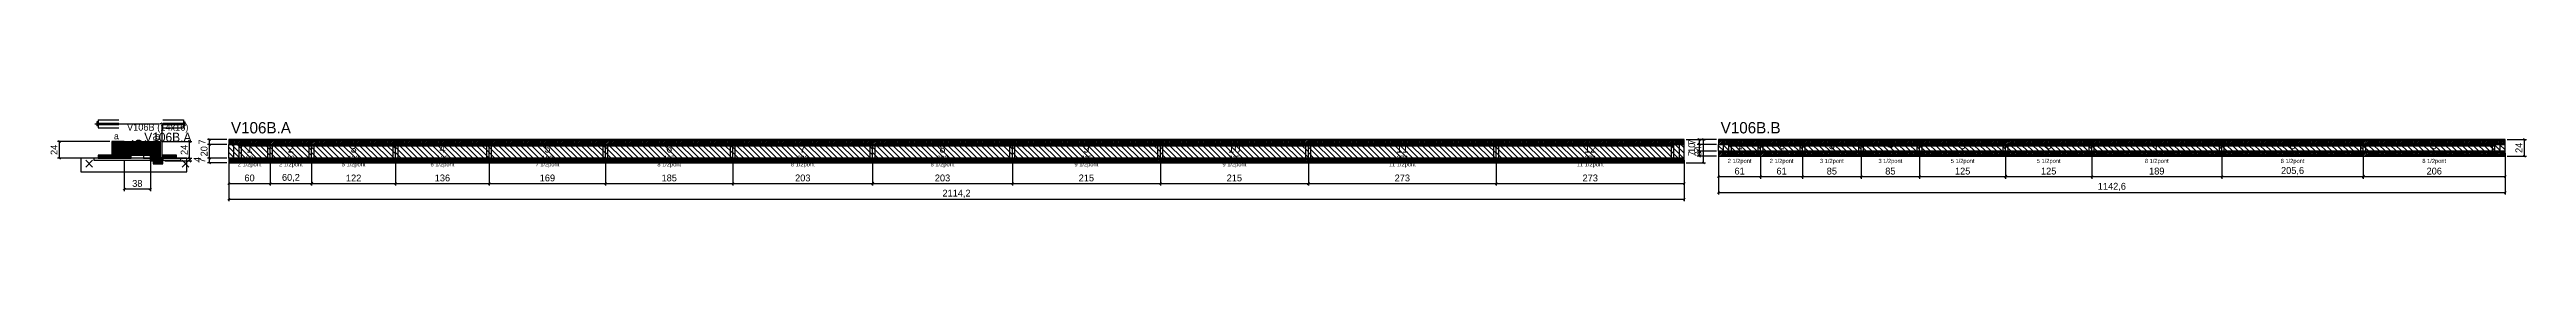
# Model space of a CAD drawing. Extents: x -69 to 3530, y -83 to 36.
import ezdxf
from ezdxf.enums import TextEntityAlignment as Align

# ---------------------------------------------------------------- set-up
doc = ezdxf.new("R2010")
doc.units = 0
for name, color, linetype in [('5', 5, 'Continuous'), ('barrote', 126, 'Continuous'), ('CONCRETO', 251, 'Continuous'), ('COTA', 241, 'Continuous'), ('Cota Seção (2x)', 241, 'Continuous'), ('detalhes', 7, 'Continuous'), ('Hachura', 251, 'Continuous'), ('Madeira', 126, 'Continuous'), ('NOMENCLATURA', 7, 'Continuous'), ('Painéis', 200, 'Continuous'), ('presilha', 224, 'Continuous'), ('Reaproveitamento', 30, 'Continuous'), ('SARR_2.2x7', 40, 'Continuous'), ('SARR_3.5x7', 81, 'Continuous'), ('SCO-___-LAJ', 224, 'Continuous'), ('TENSOR', 224, 'Continuous'), ('texto', 7, 'Continuous'), ('Texto Seção', 7, 'Continuous')]:
    doc.layers.add(name, color=color, linetype=linetype)
doc.dimstyles.new('PAINEL', dxfattribs={"dimtxt": 10, "dimasz": 3, "dimexe": 3, "dimexo": 3, "dimgap": 3, "dimtad": 1, "dimblk": 'OBLIQUE', "dimblk1": 'OBLIQUE', "dimcen": 2.5, "dimclrd": 4, "dimclre": 4, "dimclrt": 240, "dimazin": 3, "dimtfac": 1, "dimtmove": 0, "dimatfit": 3})
doc.dimstyles.new('SECAO2X', dxfattribs={"dimtxt": 16, "dimasz": 3, "dimexe": 3, "dimexo": 3, "dimgap": 3, "dimtad": 1, "dimblk": 'OBLIQUE', "dimblk1": 'OBLIQUE', "dimcen": 2.5, "dimclrd": 4, "dimclre": 4, "dimclrt": 240, "dimazin": 3, "dimtfac": 1, "dimtmove": 0, "dimatfit": 3})

# ---------------------------------------------------------------- blocks, each defined once
blk = doc.blocks.new('_OBLIQUE')
at = {"color": 0, "linetype": 'BYBLOCK'}
blk.add_line((-0.5, -0.5), (0.5, 0.5), dxfattribs=at)

msp = doc.modelspace()

# ---------------------------------------------------------------- hatches: boundary and pattern name
at = {"layer": 'COTA'}
h = msp.add_hatch(dxfattribs=at)
h.set_pattern_fill('ANSI31', scale=0.4)
h.paths.add_polyline_path([(40, -12), (40, 4), (92, 4), (92, -20), (78, -20), (78, -12)])
h = msp.add_hatch(dxfattribs=at)
h.set_pattern_fill('ANSI31', scale=0.5)
h.paths.add_polyline_path([(192, 0), (252, 0), (252, 7), (192, 7)])
h = msp.add_hatch(dxfattribs=at)
h.set_pattern_fill('ANSI31', scale=0.5)
h.paths.add_polyline_path([(252, 0), (312.2, 0), (312.2, 7), (252, 7)])
h = msp.add_hatch(dxfattribs=at)
h.set_pattern_fill('ANSI31', scale=0.5)
h.paths.add_polyline_path([(312.2, 0), (434.2, 0), (434.2, 7), (312.2, 7)])
h = msp.add_hatch(dxfattribs=at)
h.set_pattern_fill('ANSI31', scale=0.5)
h.paths.add_polyline_path([(434.2, 0), (570.2, 0), (570.2, 7), (434.2, 7)])
h = msp.add_hatch(dxfattribs=at)
h.set_pattern_fill('ANSI31', scale=0.5)
h.paths.add_polyline_path([(570.2, 0), (739.2, 0), (739.2, 7), (570.2, 7)])
h = msp.add_hatch(dxfattribs=at)
h.set_pattern_fill('ANSI31', scale=0.5)
h.paths.add_polyline_path([(739.2, 0), (924.2, 0), (924.2, 7), (739.2, 7)])
h = msp.add_hatch(dxfattribs=at)
h.set_pattern_fill('ANSI31', scale=0.5)
h.paths.add_polyline_path([(924.2, 0), (1127.2, 0), (1127.2, 7), (924.2, 7)])
h = msp.add_hatch(dxfattribs=at)
h.set_pattern_fill('ANSI31', scale=0.5)
h.paths.add_polyline_path([(1127.2, 0), (1330.2, 0), (1330.2, 7), (1127.2, 7)])
h = msp.add_hatch(dxfattribs=at)
h.set_pattern_fill('ANSI31', scale=0.5)
h.paths.add_polyline_path([(1330.2, 0), (1545.2, 0), (1545.2, 7), (1330.2, 7)])
h = msp.add_hatch(dxfattribs=at)
h.set_pattern_fill('ANSI31', scale=0.5)
h.paths.add_polyline_path([(1545.2, 0), (1760.2, 0), (1760.2, 7), (1545.2, 7)])
h = msp.add_hatch(dxfattribs=at)
h.set_pattern_fill('ANSI31', scale=0.5)
h.paths.add_polyline_path([(1760.2, 0), (2033.2, 0), (2033.2, 7), (1760.2, 7)])
h = msp.add_hatch(dxfattribs=at)
h.set_pattern_fill('ANSI31', scale=0.5)
h.paths.add_polyline_path([(2033.2, 0), (2306.2, 0), (2306.2, 7), (2033.2, 7)])
h = msp.add_hatch(dxfattribs=at)
h.set_pattern_fill('ANSI31', scale=0.5)
h.paths.add_polyline_path([(2356.2, 0), (2417.2, 0), (2417.2, 7), (2356.2, 7)])
h = msp.add_hatch(dxfattribs=at)
h.set_pattern_fill('ANSI31', scale=0.5)
h.paths.add_polyline_path([(2417.2, 0), (2478.2, 0), (2478.2, 7), (2417.2, 7)])
h = msp.add_hatch(dxfattribs=at)
h.set_pattern_fill('ANSI31', scale=0.5)
h.paths.add_polyline_path([(2478.2, 0), (2563.2, 0), (2563.2, 7), (2478.2, 7)])
h = msp.add_hatch(dxfattribs=at)
h.set_pattern_fill('ANSI31', scale=0.5)
h.paths.add_polyline_path([(2563.2, 0), (2648.2, 0), (2648.2, 7), (2563.2, 7)])
h = msp.add_hatch(dxfattribs=at)
h.set_pattern_fill('ANSI31', scale=0.5)
h.paths.add_polyline_path([(2648.2, 0), (2773.2, 0), (2773.2, 7), (2648.2, 7)])
h = msp.add_hatch(dxfattribs=at)
h.set_pattern_fill('ANSI31', scale=0.5)
h.paths.add_polyline_path([(2773.2, 0), (2898.2, 0), (2898.2, 7), (2773.2, 7)])
h = msp.add_hatch(dxfattribs=at)
h.set_pattern_fill('ANSI31', scale=0.5)
h.paths.add_polyline_path([(2898.2, 0), (3087.2, 0), (3087.2, 7), (2898.2, 7)])
h = msp.add_hatch(dxfattribs=at)
h.set_pattern_fill('ANSI31', scale=0.5)
h.paths.add_polyline_path([(3087.2, 0), (3292.8, 0), (3292.8, 7), (3087.2, 7)])
h = msp.add_hatch(dxfattribs=at)
h.set_pattern_fill('ANSI31', scale=0.5)
h.paths.add_polyline_path([(3292.8, 0), (3498.8, 0), (3498.8, 7), (3292.8, 7)])
h = msp.add_hatch(dxfattribs=at)
h.set_pattern_fill('ANSI31', scale=0.5)
h.paths.add_polyline_path([(192, -27), (252, -27), (252, -20), (192, -20)])
h = msp.add_hatch(dxfattribs=at)
h.set_pattern_fill('ANSI31', scale=0.5)
h.paths.add_polyline_path([(252, -27), (312.2, -27), (312.2, -20), (252, -20)])
h = msp.add_hatch(dxfattribs=at)
h.set_pattern_fill('ANSI31', scale=0.5)
h.paths.add_polyline_path([(312.2, -27), (434.2, -27), (434.2, -20), (312.2, -20)])
h = msp.add_hatch(dxfattribs=at)
h.set_pattern_fill('ANSI31', scale=0.5)
h.paths.add_polyline_path([(434.2, -27), (570.2, -27), (570.2, -20), (434.2, -20)])
h = msp.add_hatch(dxfattribs=at)
h.set_pattern_fill('ANSI31', scale=0.5)
h.paths.add_polyline_path([(570.2, -27), (739.2, -27), (739.2, -20), (570.2, -20)])
h = msp.add_hatch(dxfattribs=at)
h.set_pattern_fill('ANSI31', scale=0.5)
h.paths.add_polyline_path([(739.2, -27), (924.2, -27), (924.2, -20), (739.2, -20)])
h = msp.add_hatch(dxfattribs=at)
h.set_pattern_fill('ANSI31', scale=0.5)
h.paths.add_polyline_path([(924.2, -27), (1127.2, -27), (1127.2, -20), (924.2, -20)])
h = msp.add_hatch(dxfattribs=at)
h.set_pattern_fill('ANSI31', scale=0.5)
h.paths.add_polyline_path([(1127.2, -27), (1330.2, -27), (1330.2, -20), (1127.2, -20)])
h = msp.add_hatch(dxfattribs=at)
h.set_pattern_fill('ANSI31', scale=0.5)
h.paths.add_polyline_path([(1330.2, -27), (1545.2, -27), (1545.2, -20), (1330.2, -20)])
h = msp.add_hatch(dxfattribs=at)
h.set_pattern_fill('ANSI31', scale=0.5)
h.paths.add_polyline_path([(1545.2, -27), (1760.2, -27), (1760.2, -20), (1545.2, -20)])
h = msp.add_hatch(dxfattribs=at)
h.set_pattern_fill('ANSI31', scale=0.5)
h.paths.add_polyline_path([(1760.2, -27), (2033.2, -27), (2033.2, -20), (1760.2, -20)])
h = msp.add_hatch(dxfattribs=at)
h.set_pattern_fill('ANSI31', scale=0.5)
h.paths.add_polyline_path([(2033.2, -27), (2306.2, -27), (2306.2, -20), (2033.2, -20)])
h = msp.add_hatch(dxfattribs=at)
h.set_pattern_fill('ANSI31', scale=0.5)
h.paths.add_polyline_path([(2356.2, -17), (2417.2, -17), (2417.2, -10), (2356.2, -10)])
h = msp.add_hatch(dxfattribs=at)
h.set_pattern_fill('ANSI31', scale=0.5)
h.paths.add_polyline_path([(2417.2, -17), (2478.2, -17), (2478.2, -10), (2417.2, -10)])
h = msp.add_hatch(dxfattribs=at)
h.set_pattern_fill('ANSI31', scale=0.5)
h.paths.add_polyline_path([(2478.2, -17), (2563.2, -17), (2563.2, -10), (2478.2, -10)])
h = msp.add_hatch(dxfattribs=at)
h.set_pattern_fill('ANSI31', scale=0.5)
h.paths.add_polyline_path([(2563.2, -17), (2648.2, -17), (2648.2, -10), (2563.2, -10)])
h = msp.add_hatch(dxfattribs=at)
h.set_pattern_fill('ANSI31', scale=0.5)
h.paths.add_polyline_path([(2648.2, -17), (2773.2, -17), (2773.2, -10), (2648.2, -10)])
h = msp.add_hatch(dxfattribs=at)
h.set_pattern_fill('ANSI31', scale=0.5)
h.paths.add_polyline_path([(2773.2, -17), (2898.2, -17), (2898.2, -10), (2773.2, -10)])
h = msp.add_hatch(dxfattribs=at)
h.set_pattern_fill('ANSI31', scale=0.5)
h.paths.add_polyline_path([(2898.2, -17), (3087.2, -17), (3087.2, -10), (2898.2, -10)])
h = msp.add_hatch(dxfattribs=at)
h.set_pattern_fill('ANSI31', scale=0.5)
h.paths.add_polyline_path([(3087.2, -17), (3292.8, -17), (3292.8, -10), (3087.2, -10)])
h = msp.add_hatch(dxfattribs=at)
h.set_pattern_fill('ANSI31', scale=0.5)
h.paths.add_polyline_path([(3292.8, -17), (3498.8, -17), (3498.8, -10), (3292.8, -10)])
at = {"layer": 'Hachura'}
h = msp.add_hatch(dxfattribs=at)
h.set_pattern_fill('ANSI31', scale=0.5)
h.paths.add_polyline_path([(22, -20), (36, -20), (36, 4), (22, 4)])
h = msp.add_hatch(dxfattribs=at)
h.set_pattern_fill('ANSI31', scale=0.5)
h.paths.add_polyline_path([(22, -0.4), (36, -0.4), (36, 4), (22, 4)])
h = msp.add_hatch(dxfattribs=at)
h.set_pattern_fill('SOLID')
h.paths.add_polyline_path([(36, -20), (40, -20), (40, 4), (36, 4)])
h = msp.add_hatch(dxfattribs=at)
h.set_pattern_fill('ANSI31', scale=0.5)
h.paths.add_polyline_path([(2, -20), (22, -20), (22, -15.6), (2, -15.6)])
h = msp.add_hatch(dxfattribs=at)
h.set_pattern_fill('SOLID')
h.paths.add_polyline_path([(40, -15.6), (78, -15.6), (78, -12), (40, -12)])
h = msp.add_hatch(dxfattribs=at)
h.set_pattern_fill('ANSI31', scale=0.5)
h.paths.add_polyline_path([(40, -20), (50, -20), (50, -15.6), (40, -15.6)])
h = msp.add_hatch(dxfattribs=at)
h.set_pattern_fill('SOLID')
h.paths.add_polyline_path([(78, -20), (82, -20), (82, -24), (78, -24)])
h = msp.add_hatch(dxfattribs=at)
h.set_pattern_fill('SOLID')
h.paths.add_polyline_path([(78, -24), (92, -24), (92, -20), (78, -20)])
h = msp.add_hatch(dxfattribs=at)
h.set_pattern_fill('ANSI31', scale=0.5)
h.paths.add_polyline_path([(82, -20), (96, -20), (96, -24), (82, -24)])
h = msp.add_hatch(dxfattribs=at)
h.set_pattern_fill('ANSI31', scale=0.5)
h.paths.add_polyline_path([(82, -28.4), (96, -28.4), (96, -24), (82, -24)])
h = msp.add_hatch(dxfattribs=at)
h.set_pattern_fill('ANSI31', scale=0.5)
h.paths.add_polyline_path([(96, -20), (116, -20), (116, -15.6), (96, -15.6)])

# ---------------------------------------------------------------- linework, layer by layer
for p, q in [((2, 36), (32, 36)), ((2, 36), (2, 24)), ((96, 36), (126, 36)), ((126, 36), (126, 24)), ((0, 33), (0, 27)), ((2, 33), (0, 33)), ((2, 27), (0, 27)), ((2, 31), (32, 31)), ((2, 29), (32, 29)), ((2, 24), (32, 24)), ((96, 31), (126, 31)), ((96, 29), (126, 29)), ((96, 24), (126, 24)), ((126, 33), (128, 33)), ((126, 27), (128, 27)), ((128, 33), (128, 27))]:
    msp.add_line(p, q)
at = {"layer": 'barrote'}
msp.add_lwpolyline([(-23, -40), (131, -40), (131, -20), (-23, -20)], close=True, dxfattribs=at)
at = {"layer": 'CONCRETO'}
msp.add_lwpolyline([(40, -12), (40, 4), (92, 4), (92, -20), (78, -20), (78, -12)], close=True, dxfattribs=at)
at = {"layer": 'Madeira'}
for points in [[(22, -20), (36, -20), (36, 4), (22, 4)], [(22, -0.4), (36, -0.4), (36, 4), (22, 4)], [(2, -20), (22, -20), (22, -15.6), (2, -15.6)], [(22, -20), (36, -20), (36, -15.6), (22, -15.6)], [(40, -20), (50, -20), (50, -15.6), (40, -15.6)], [(68, -20), (78, -20), (78, -15.6), (68, -15.6)], [(82, -20), (96, -20), (96, -24), (82, -24)], [(82, -28.4), (96, -28.4), (96, -24), (82, -24)], [(96, -20), (116, -20), (116, -15.6), (96, -15.6)]]:
    msp.add_lwpolyline(points, close=True, dxfattribs=at)
at = {"layer": 'Painéis'}
for p, q in [((192, 0), (252, 0)), ((192, -20), (192, 0)), ((252, -20), (252, 0)), ((252, -20), (252, 0)), ((252, 0), (312.2, 0)), ((252, -20), (252, 0)), ((312.2, -20), (312.2, 0)), ((312.2, -20), (312.2, 0)), ((312.2, 0), (434.2, 0)), ((312.2, -20), (312.2, 0)), ((434.2, -20), (434.2, 0)), ((434.2, -20), (434.2, 0)), ((434.2, 0), (570.2, 0)), ((434.2, -20), (434.2, 0)), ((570.2, -20), (570.2, 0)), ((570.2, -20), (570.2, 0)), ((570.2, 0), (739.2, 0)), ((570.2, -20), (570.2, 0)), ((739.2, -20), (739.2, 0)), ((739.2, -20), (739.2, 0)), ((739.2, 0), (924.2, 0)), ((739.2, -20), (739.2, 0)), ((924.2, -20), (924.2, 0)), ((924.2, -20), (924.2, 0)), ((924.2, 0), (1127.2, 0)), ((924.2, -20), (924.2, 0)), ((1127.2, -20), (1127.2, 0)), ((1127.2, -20), (1127.2, 0)), ((1127.2, 0), (1330.2, 0)), ((1127.2, -20), (1127.2, 0)), ((1330.2, -20), (1330.2, 0)), ((1330.2, -20), (1330.2, 0)), ((1330.2, 0), (1545.2, 0)), ((1330.2, -20), (1330.2, 0)), ((1545.2, -20), (1545.2, 0)), ((1545.2, -20), (1545.2, 0)), ((1545.2, 0), (1760.2, 0)), ((1545.2, -20), (1545.2, 0)), ((1760.2, -20), (1760.2, 0)), ((1760.2, -20), (1760.2, 0)), ((1760.2, 0), (2033.2, 0)), ((1760.2, -20), (1760.2, 0)), ((2033.2, -20), (2033.2, 0)), ((2033.2, -20), (2033.2, 0)), ((2033.2, 0), (2306.2, 0)), ((2033.2, -20), (2033.2, 0)), ((2306.2, -20), (2306.2, 0)), ((2356.2, 0), (2417.2, 0)), ((2356.2, -10), (2356.2, 0)), ((2417.2, -10), (2417.2, 0)), ((2417.2, -10), (2417.2, 0)), ((2417.2, 0), (2478.2, 0)), ((2417.2, -10), (2417.2, 0)), ((2478.2, -10), (2478.2, 0)), ((2478.2, -10), (2478.2, 0)), ((2478.2, 0), (2563.2, 0)), ((2478.2, -10), (2478.2, 0)), ((2563.2, -10), (2563.2, 0)), ((2563.2, -10), (2563.2, 0)), ((2563.2, 0), (2648.2, 0)), ((2563.2, -10), (2563.2, 0)), ((2648.2, -10), (2648.2, 0)), ((2648.2, -10), (2648.2, 0)), ((2648.2, 0), (2773.2, 0)), ((2648.2, -10), (2648.2, 0)), ((2773.2, -10), (2773.2, 0)), ((2773.2, -10), (2773.2, 0)), ((2773.2, 0), (2898.2, 0)), ((2773.2, -10), (2773.2, 0)), ((2898.2, -10), (2898.2, 0)), ((2898.2, -10), (2898.2, 0)), ((2898.2, 0), (3087.2, 0)), ((2898.2, -10), (2898.2, 0)), ((3087.2, -10), (3087.2, 0)), ((3087.2, -10), (3087.2, 0)), ((3087.2, 0), (3292.8, 0)), ((3087.2, -10), (3087.2, 0)), ((3292.8, -10), (3292.8, 0)), ((3292.8, -10), (3292.8, 0)), ((3292.8, 0), (3498.8, 0)), ((3292.8, -10), (3292.8, 0)), ((3498.8, -10), (3498.8, 0)), ((192, -20), (252, -20)), ((252, -20), (312.2, -20)), ((312.2, -20), (434.2, -20)), ((434.2, -20), (570.2, -20)), ((570.2, -20), (739.2, -20)), ((739.2, -20), (924.2, -20)), ((924.2, -20), (1127.2, -20)), ((1127.2, -20), (1330.2, -20)), ((1330.2, -20), (1545.2, -20)), ((1545.2, -20), (1760.2, -20)), ((1760.2, -20), (2033.2, -20)), ((2033.2, -20), (2306.2, -20)), ((2356.2, -10), (2417.2, -10)), ((2417.2, -10), (2478.2, -10)), ((2478.2, -10), (2563.2, -10)), ((2563.2, -10), (2648.2, -10)), ((2648.2, -10), (2773.2, -10)), ((2773.2, -10), (2898.2, -10)), ((2898.2, -10), (3087.2, -10)), ((3087.2, -10), (3292.8, -10)), ((3292.8, -10), (3498.8, -10))]:
    msp.add_line(p, q, dxfattribs=at)
for points in [[(36, -20), (40, -20), (40, 4), (36, 4)], [(40, -15.6), (78, -15.6), (78, -12), (40, -12)], [(78, -20), (82, -20), (82, -24), (78, -24)], [(78, -24), (92, -24), (92, -20), (78, -20)]]:
    msp.add_lwpolyline(points, close=True, dxfattribs=at)
at = {"layer": 'presilha'}
for p, q in [((-16, -33), (-6, -23)), ((-16, -23), (-6, -33)), ((124, -33), (134, -23)), ((124, -23), (134, -33))]:
    msp.add_line(p, q, dxfattribs=at)
at = {"layer": 'Reaproveitamento', "color": 30}
for p, q in [((216, -20), (196, 0)), ((224, -20), (204, 0)), ((232, -20), (212, 0)), ((240, -20), (220, 0)), ((248, -20), (228, 0)), ((252, -16), (236, 0)), ((252, -8), (244, 0)), ((252, 0), (252, 0)), ((276, -20), (256, 0)), ((284, -20), (264, 0)), ((292, -20), (272, 0)), ((300, -20), (280, 0)), ((308, -20), (288, 0)), ((312.2, -16.2), (296, 0)), ((312.2, -8.2), (304, 0)), ((312.2, -0.2), (312, 0)), ((336.2, -20), (316.2, 0)), ((344.2, -20), (324.2, 0)), ((352.2, -20), (332.2, 0)), ((360.2, -20), (340.2, 0)), ((368.2, -20), (348.2, 0)), ((376.2, -20), (356.2, 0)), ((384.2, -20), (364.2, 0)), ((392.2, -20), (372.2, 0)), ((400.2, -20), (380.2, 0)), ((408.2, -20), (388.2, 0)), ((416.2, -20), (396.2, 0)), ((424.2, -20), (404.2, 0)), ((432.2, -20), (412.2, 0)), ((434.2, -14), (420.2, 0)), ((434.2, -6), (428.2, 0)), ((458.2, -20), (438.2, 0)), ((466.2, -20), (446.2, 0)), ((474.2, -20), (454.2, 0)), ((482.2, -20), (462.2, 0)), ((490.2, -20), (470.2, 0)), ((498.2, -20), (478.2, 0)), ((506.2, -20), (486.2, 0)), ((514.2, -20), (494.2, 0)), ((522.2, -20), (502.2, 0)), ((530.2, -20), (510.2, 0)), ((538.2, -20), (518.2, 0)), ((546.2, -20), (526.2, 0)), ((554.2, -20), (534.2, 0)), ((562.2, -20), (542.2, 0)), ((570.2, -20), (550.2, 0)), ((570.2, -12), (558.2, 0)), ((570.2, -4), (566.2, 0)), ((594.2, -20), (574.2, 0)), ((602.2, -20), (582.2, 0)), ((610.2, -20), (590.2, 0)), ((618.2, -20), (598.2, 0)), ((626.2, -20), (606.2, 0)), ((634.2, -20), (614.2, 0)), ((642.2, -20), (622.2, 0)), ((650.2, -20), (630.2, 0)), ((658.2, -20), (638.2, 0)), ((666.2, -20), (646.2, 0)), ((674.2, -20), (654.2, 0)), ((682.2, -20), (662.2, 0)), ((690.2, -20), (670.2, 0)), ((698.2, -20), (678.2, 0)), ((706.2, -20), (686.2, 0)), ((714.2, -20), (694.2, 0)), ((722.2, -20), (702.2, 0)), ((730.2, -20), (710.2, 0)), ((738.2, -20), (718.2, 0)), ((739.2, -13), (726.2, 0)), ((739.2, -5), (734.2, 0)), ((763.2, -20), (743.2, 0)), ((771.2, -20), (751.2, 0)), ((779.2, -20), (759.2, 0)), ((787.2, -20), (767.2, 0)), ((795.2, -20), (775.2, 0)), ((803.2, -20), (783.2, 0)), ((811.2, -20), (791.2, 0)), ((819.2, -20), (799.2, 0)), ((827.2, -20), (807.2, 0)), ((835.2, -20), (815.2, 0)), ((843.2, -20), (823.2, 0)), ((851.2, -20), (831.2, 0)), ((859.2, -20), (839.2, 0)), ((867.2, -20), (847.2, 0)), ((875.2, -20), (855.2, 0)), ((883.2, -20), (863.2, 0)), ((891.2, -20), (871.2, 0)), ((899.2, -20), (879.2, 0)), ((907.2, -20), (887.2, 0)), ((915.2, -20), (895.2, 0)), ((923.2, -20), (903.2, 0)), ((924.2, -13), (911.2, 0)), ((924.2, -5), (919.2, 0)), ((948.2, -20), (928.2, 0)), ((956.2, -20), (936.2, 0)), ((964.2, -20), (944.2, 0)), ((972.2, -20), (952.2, 0)), ((980.2, -20), (960.2, 0)), ((988.2, -20), (968.2, 0)), ((996.2, -20), (976.2, 0)), ((1004.2, -20), (984.2, 0)), ((1012.2, -20), (992.2, 0)), ((1020.2, -20), (1000.2, 0)), ((1028.2, -20), (1008.2, 0)), ((1036.2, -20), (1016.2, 0)), ((1044.2, -20), (1024.2, 0)), ((1052.2, -20), (1032.2, 0)), ((1060.2, -20), (1040.2, 0)), ((1068.2, -20), (1048.2, 0)), ((1076.2, -20), (1056.2, 0)), ((1084.2, -20), (1064.2, 0)), ((1092.2, -20), (1072.2, 0)), ((1100.2, -20), (1080.2, 0)), ((1108.2, -20), (1088.2, 0)), ((1116.2, -20), (1096.2, 0)), ((1124.2, -20), (1104.2, 0)), ((1127.2, -15), (1112.2, 0)), ((1127.2, -7), (1120.2, 0)), ((1151.2, -20), (1131.2, 0)), ((1159.2, -20), (1139.2, 0)), ((1167.2, -20), (1147.2, 0)), ((1175.2, -20), (1155.2, 0)), ((1183.2, -20), (1163.2, 0)), ((1191.2, -20), (1171.2, 0)), ((1199.2, -20), (1179.2, 0)), ((1207.2, -20), (1187.2, 0)), ((1215.2, -20), (1195.2, 0)), ((1223.2, -20), (1203.2, 0)), ((1231.2, -20), (1211.2, 0)), ((1239.2, -20), (1219.2, 0)), ((1247.2, -20), (1227.2, 0)), ((1255.2, -20), (1235.2, 0)), ((1263.2, -20), (1243.2, 0)), ((1271.2, -20), (1251.2, 0)), ((1279.2, -20), (1259.2, 0)), ((1287.2, -20), (1267.2, 0)), ((1295.2, -20), (1275.2, 0)), ((1303.2, -20), (1283.2, 0)), ((1311.2, -20), (1291.2, 0)), ((1319.2, -20), (1299.2, 0)), ((1327.2, -20), (1307.2, 0)), ((1330.2, -15), (1315.2, 0)), ((1330.2, -7), (1323.2, 0)), ((1354.2, -20), (1334.2, 0)), ((1362.2, -20), (1342.2, 0)), ((1370.2, -20), (1350.2, 0)), ((1378.2, -20), (1358.2, 0)), ((1386.2, -20), (1366.2, 0)), ((1394.2, -20), (1374.2, 0)), ((1402.2, -20), (1382.2, 0)), ((1410.2, -20), (1390.2, 0)), ((1418.2, -20), (1398.2, 0)), ((1426.2, -20), (1406.2, 0)), ((1434.2, -20), (1414.2, 0)), ((1442.2, -20), (1422.2, 0)), ((1450.2, -20), (1430.2, 0)), ((1458.2, -20), (1438.2, 0)), ((1466.2, -20), (1446.2, 0)), ((1474.2, -20), (1454.2, 0)), ((1482.2, -20), (1462.2, 0)), ((1490.2, -20), (1470.2, 0)), ((1498.2, -20), (1478.2, 0)), ((1506.2, -20), (1486.2, 0)), ((1514.2, -20), (1494.2, 0)), ((1522.2, -20), (1502.2, 0)), ((1530.2, -20), (1510.2, 0)), ((1538.2, -20), (1518.2, 0)), ((1545.2, -19), (1526.2, 0)), ((1545.2, -11), (1534.2, 0)), ((1545.2, -3), (1542.2, 0)), ((1569.2, -20), (1549.2, 0)), ((1577.2, -20), (1557.2, 0)), ((1585.2, -20), (1565.2, 0)), ((1593.2, -20), (1573.2, 0)), ((1601.2, -20), (1581.2, 0)), ((1609.2, -20), (1589.2, 0)), ((1617.2, -20), (1597.2, 0)), ((1625.2, -20), (1605.2, 0)), ((1633.2, -20), (1613.2, 0)), ((1641.2, -20), (1621.2, 0)), ((1649.2, -20), (1629.2, 0)), ((1657.2, -20), (1637.2, 0)), ((1665.2, -20), (1645.2, 0)), ((1673.2, -20), (1653.2, 0)), ((1681.2, -20), (1661.2, 0)), ((1689.2, -20), (1669.2, 0)), ((1697.2, -20), (1677.2, 0)), ((1705.2, -20), (1685.2, 0)), ((1713.2, -20), (1693.2, 0)), ((1721.2, -20), (1701.2, 0)), ((1729.2, -20), (1709.2, 0)), ((1737.2, -20), (1717.2, 0)), ((1745.2, -20), (1725.2, 0)), ((1753.2, -20), (1733.2, 0)), ((1760.2, -19), (1741.2, 0)), ((1760.2, -11), (1749.2, 0)), ((1760.2, -3), (1757.2, 0)), ((1784.2, -20), (1764.2, 0)), ((1792.2, -20), (1772.2, 0)), ((1800.2, -20), (1780.2, 0)), ((1808.2, -20), (1788.2, 0)), ((1816.2, -20), (1796.2, 0)), ((1824.2, -20), (1804.2, 0)), ((1832.2, -20), (1812.2, 0)), ((1840.2, -20), (1820.2, 0)), ((1848.2, -20), (1828.2, 0)), ((1856.2, -20), (1836.2, 0)), ((1864.2, -20), (1844.2, 0)), ((1872.2, -20), (1852.2, 0)), ((1880.2, -20), (1860.2, 0)), ((1888.2, -20), (1868.2, 0)), ((1896.2, -20), (1876.2, 0)), ((1904.2, -20), (1884.2, 0)), ((1912.2, -20), (1892.2, 0)), ((1920.2, -20), (1900.2, 0)), ((1928.2, -20), (1908.2, 0)), ((1936.2, -20), (1916.2, 0)), ((1944.2, -20), (1924.2, 0)), ((1952.2, -20), (1932.2, 0)), ((1960.2, -20), (1940.2, 0)), ((1968.2, -20), (1948.2, 0)), ((1976.2, -20), (1956.2, 0)), ((1984.2, -20), (1964.2, 0)), ((1992.2, -20), (1972.2, 0)), ((2000.2, -20), (1980.2, 0)), ((2008.2, -20), (1988.2, 0)), ((2016.2, -20), (1996.2, 0)), ((2024.2, -20), (2004.2, 0)), ((2032.2, -20), (2012.2, 0)), ((2033.2, -13), (2020.2, 0)), ((2033.2, -5), (2028.2, 0)), ((2057.2, -20), (2037.2, 0)), ((2065.2, -20), (2045.2, 0)), ((2073.2, -20), (2053.2, 0)), ((2081.2, -20), (2061.2, 0)), ((2089.2, -20), (2069.2, 0)), ((2097.2, -20), (2077.2, 0)), ((2105.2, -20), (2085.2, 0)), ((2113.2, -20), (2093.2, 0)), ((2121.2, -20), (2101.2, 0)), ((2129.2, -20), (2109.2, 0)), ((2137.2, -20), (2117.2, 0)), ((2145.2, -20), (2125.2, 0)), ((2153.2, -20), (2133.2, 0)), ((2161.2, -20), (2141.2, 0)), ((2169.2, -20), (2149.2, 0)), ((2177.2, -20), (2157.2, 0)), ((2185.2, -20), (2165.2, 0)), ((2193.2, -20), (2173.2, 0)), ((2201.2, -20), (2181.2, 0)), ((2209.2, -20), (2189.2, 0)), ((2217.2, -20), (2197.2, 0)), ((2225.2, -20), (2205.2, 0)), ((2233.2, -20), (2213.2, 0)), ((2241.2, -20), (2221.2, 0)), ((2249.2, -20), (2229.2, 0)), ((2257.2, -20), (2237.2, 0)), ((2265.2, -20), (2245.2, 0)), ((2273.2, -20), (2253.2, 0)), ((2281.2, -20), (2261.2, 0)), ((2289.2, -20), (2269.2, 0)), ((2297.2, -20), (2277.2, 0)), ((2305.2, -20), (2285.2, 0)), ((2306.2, -13), (2293.2, 0)), ((2306.2, -5), (2301.2, 0)), ((2372.2, -10), (2362.2, 0)), ((2380.2, -10), (2370.2, 0)), ((2388.2, -10), (2378.2, 0)), ((2396.2, -10), (2386.2, 0)), ((2404.2, -10), (2394.2, 0)), ((2412.2, -10), (2402.2, 0)), ((2417.2, -7), (2410.2, 0)), ((2433.2, -10), (2423.2, 0)), ((2441.2, -10), (2431.2, 0)), ((2449.2, -10), (2439.2, 0)), ((2457.2, -10), (2447.2, 0)), ((2465.2, -10), (2455.2, 0)), ((2473.2, -10), (2463.2, 0)), ((2478.2, -7), (2471.2, 0)), ((2494.2, -10), (2484.2, 0)), ((2502.2, -10), (2492.2, 0)), ((2510.2, -10), (2500.2, 0)), ((2518.2, -10), (2508.2, 0)), ((2526.2, -10), (2516.2, 0)), ((2534.2, -10), (2524.2, 0)), ((2542.2, -10), (2532.2, 0)), ((2550.2, -10), (2540.2, 0)), ((2558.2, -10), (2548.2, 0)), ((2563.2, -7), (2556.2, 0)), ((2579.2, -10), (2569.2, 0)), ((2587.2, -10), (2577.2, 0)), ((2595.2, -10), (2585.2, 0)), ((2603.2, -10), (2593.2, 0)), ((2611.2, -10), (2601.2, 0)), ((2619.2, -10), (2609.2, 0)), ((2627.2, -10), (2617.2, 0)), ((2635.2, -10), (2625.2, 0)), ((2643.2, -10), (2633.2, 0)), ((2648.2, -7), (2641.2, 0)), ((2664.2, -10), (2654.2, 0)), ((2672.2, -10), (2662.2, 0)), ((2680.2, -10), (2670.2, 0)), ((2688.2, -10), (2678.2, 0)), ((2696.2, -10), (2686.2, 0)), ((2704.2, -10), (2694.2, 0)), ((2712.2, -10), (2702.2, 0)), ((2720.2, -10), (2710.2, 0)), ((2728.2, -10), (2718.2, 0)), ((2736.2, -10), (2726.2, 0)), ((2744.2, -10), (2734.2, 0)), ((2752.2, -10), (2742.2, 0)), ((2760.2, -10), (2750.2, 0)), ((2768.2, -10), (2758.2, 0)), ((2773.2, -7), (2766.2, 0)), ((2789.2, -10), (2779.2, 0)), ((2797.2, -10), (2787.2, 0)), ((2805.2, -10), (2795.2, 0)), ((2813.2, -10), (2803.2, 0)), ((2821.2, -10), (2811.2, 0)), ((2829.2, -10), (2819.2, 0)), ((2837.2, -10), (2827.2, 0)), ((2845.2, -10), (2835.2, 0)), ((2853.2, -10), (2843.2, 0)), ((2861.2, -10), (2851.2, 0)), ((2869.2, -10), (2859.2, 0)), ((2877.2, -10), (2867.2, 0)), ((2885.2, -10), (2875.2, 0)), ((2893.2, -10), (2883.2, 0)), ((2898.2, -7), (2891.2, 0)), ((2914.2, -10), (2904.2, 0)), ((2922.2, -10), (2912.2, 0)), ((2930.2, -10), (2920.2, 0)), ((2938.2, -10), (2928.2, 0)), ((2946.2, -10), (2936.2, 0)), ((2954.2, -10), (2944.2, 0)), ((2962.2, -10), (2952.2, 0)), ((2970.2, -10), (2960.2, 0)), ((2978.2, -10), (2968.2, 0)), ((2986.2, -10), (2976.2, 0)), ((2994.2, -10), (2984.2, 0)), ((3002.2, -10), (2992.2, 0)), ((3010.2, -10), (3000.2, 0)), ((3018.2, -10), (3008.2, 0)), ((3026.2, -10), (3016.2, 0)), ((3034.2, -10), (3024.2, 0)), ((3042.2, -10), (3032.2, 0)), ((3050.2, -10), (3040.2, 0)), ((3058.2, -10), (3048.2, 0)), ((3066.2, -10), (3056.2, 0)), ((3074.2, -10), (3064.2, 0)), ((3082.2, -10), (3072.2, 0)), ((3087.2, -7), (3080.2, 0)), ((3103.2, -10), (3093.2, 0)), ((3111.2, -10), (3101.2, 0)), ((3119.2, -10), (3109.2, 0)), ((3127.2, -10), (3117.2, 0)), ((3135.2, -10), (3125.2, 0)), ((3143.2, -10), (3133.2, 0)), ((3151.2, -10), (3141.2, 0)), ((3159.2, -10), (3149.2, 0)), ((3167.2, -10), (3157.2, 0)), ((3175.2, -10), (3165.2, 0)), ((3183.2, -10), (3173.2, 0)), ((3191.2, -10), (3181.2, 0)), ((3199.2, -10), (3189.2, 0)), ((3207.2, -10), (3197.2, 0)), ((3215.2, -10), (3205.2, 0)), ((3223.2, -10), (3213.2, 0)), ((3231.2, -10), (3221.2, 0)), ((3239.2, -10), (3229.2, 0)), ((3247.2, -10), (3237.2, 0)), ((3255.2, -10), (3245.2, 0)), ((3263.2, -10), (3253.2, 0)), ((3271.2, -10), (3261.2, 0)), ((3279.2, -10), (3269.2, 0)), ((3287.2, -10), (3277.2, 0)), ((3292.8, -7.6), (3285.2, 0)), ((3308.8, -10), (3298.8, 0)), ((3316.8, -10), (3306.8, 0)), ((3324.8, -10), (3314.8, 0)), ((3332.8, -10), (3322.8, 0)), ((3340.8, -10), (3330.8, 0)), ((3348.8, -10), (3338.8, 0)), ((3356.8, -10), (3346.8, 0)), ((3364.8, -10), (3354.8, 0)), ((3372.8, -10), (3362.8, 0)), ((3380.8, -10), (3370.8, 0)), ((3388.8, -10), (3378.8, 0)), ((3396.8, -10), (3386.8, 0)), ((3404.8, -10), (3394.8, 0)), ((3412.8, -10), (3402.8, 0)), ((3420.8, -10), (3410.8, 0)), ((3428.8, -10), (3418.8, 0)), ((3436.8, -10), (3426.8, 0)), ((3444.8, -10), (3434.8, 0)), ((3452.8, -10), (3442.8, 0)), ((3460.8, -10), (3450.8, 0)), ((3468.8, -10), (3458.8, 0)), ((3476.8, -10), (3466.8, 0)), ((3484.8, -10), (3474.8, 0)), ((3492.8, -10), (3482.8, 0)), ((3498.8, -8), (3490.8, 0)), ((3498.8, 0), (3498.8, 0)), ((208, -20), (192, -4)), ((200, -20), (192, -12)), ((192, -20), (192, -20)), ((268, -20), (252, -4)), ((260, -20), (252, -12)), ((252, -20), (252, -20)), ((328.2, -20), (312.2, -4)), ((320.2, -20), (312.2, -12)), ((312.2, -20), (312.2, -20)), ((450.2, -20), (434.2, -4)), ((442.2, -20), (434.2, -12)), ((434.2, -20), (434.2, -20)), ((586.2, -20), (570.2, -4)), ((578.2, -20), (570.2, -12)), ((570.2, -20), (570.2, -20)), ((755.2, -20), (739.2, -4)), ((747.2, -20), (739.2, -12)), ((739.2, -20), (739.2, -20)), ((940.2, -20), (924.2, -4)), ((932.2, -20), (924.2, -12)), ((924.2, -20), (924.2, -20)), ((1143.2, -20), (1127.2, -4)), ((1135.2, -20), (1127.2, -12)), ((1127.2, -20), (1127.2, -20)), ((1346.2, -20), (1330.2, -4)), ((1338.2, -20), (1330.2, -12)), ((1330.2, -20), (1330.2, -20)), ((1561.2, -20), (1545.2, -4)), ((1553.2, -20), (1545.2, -12)), ((1545.2, -20), (1545.2, -20)), ((1776.2, -20), (1760.2, -4)), ((1768.2, -20), (1760.2, -12)), ((1760.2, -20), (1760.2, -20)), ((2049.2, -20), (2033.2, -4)), ((2041.2, -20), (2033.2, -12)), ((2033.2, -20), (2033.2, -20)), ((2364.2, -10), (2356.2, -2)), ((2356.2, -10), (2356.2, -10)), ((2425.2, -10), (2417.2, -2)), ((2417.2, -10), (2417.2, -10)), ((2486.2, -10), (2478.2, -2)), ((2478.2, -10), (2478.2, -10)), ((2571.2, -10), (2563.2, -2)), ((2563.2, -10), (2563.2, -10)), ((2656.2, -10), (2648.2, -2)), ((2648.2, -10), (2648.2, -10)), ((2781.2, -10), (2773.2, -2)), ((2773.2, -10), (2773.2, -10)), ((2906.2, -10), (2898.2, -2)), ((2898.2, -10), (2898.2, -10)), ((3095.2, -10), (3087.2, -2)), ((3087.2, -10), (3087.2, -10)), ((3300.8, -10), (3292.8, -2)), ((3292.8, -10), (3292.8, -10))]:
    msp.add_line(p, q, dxfattribs=at)
at = {"layer": 'SARR_2.2x7'}
for p, q in [((199, -20), (199, 0)), ((2299.2, -20), (2299.2, 0)), ((2363.2, -10), (2363.2, 0)), ((3491.8, -10), (3491.8, 0)), ((207, -2.2), (252, -2.2)), ((252, -2.2), (312.2, -2.2)), ((312.2, -2.2), (434.2, -2.2)), ((434.2, -2.2), (570.2, -2.2)), ((570.2, -2.2), (739.2, -2.2)), ((739.2, -2.2), (924.2, -2.2)), ((924.2, -2.2), (1127.2, -2.2)), ((1127.2, -2.2), (1330.2, -2.2)), ((1330.2, -2.2), (1545.2, -2.2)), ((1545.2, -2.2), (1760.2, -2.2)), ((1760.2, -2.2), (2033.2, -2.2)), ((2033.2, -2.2), (2291.2, -2.2)), ((2371.2, -2.2), (2417.2, -2.2)), ((2417.2, -2.2), (2478.2, -2.2)), ((2478.2, -2.2), (2563.2, -2.2)), ((2563.2, -2.2), (2648.2, -2.2)), ((2648.2, -2.2), (2773.2, -2.2)), ((2773.2, -2.2), (2898.2, -2.2)), ((2898.2, -2.2), (3087.2, -2.2)), ((3087.2, -2.2), (3292.8, -2.2)), ((3292.8, -2.2), (3483.8, -2.2))]:
    msp.add_line(p, q, dxfattribs=at)
at = {"layer": 'SARR_3.5x7'}
for p, q in [((207, -20), (207, 0)), ((252, -20), (252, 0)), ((252, -20), (252, 0)), ((312.2, -20), (312.2, 0)), ((312.2, -20), (312.2, 0)), ((434.2, -20), (434.2, 0)), ((434.2, -20), (434.2, 0)), ((570.2, -20), (570.2, 0)), ((570.2, -20), (570.2, 0)), ((739.2, -20), (739.2, 0)), ((739.2, -20), (739.2, 0)), ((924.2, -20), (924.2, 0)), ((924.2, -20), (924.2, 0)), ((1127.2, -20), (1127.2, 0)), ((1127.2, -20), (1127.2, 0)), ((1330.2, -20), (1330.2, 0)), ((1330.2, -20), (1330.2, 0)), ((1545.2, -20), (1545.2, 0)), ((1545.2, -20), (1545.2, 0)), ((1760.2, -20), (1760.2, 0)), ((1760.2, -20), (1760.2, 0)), ((2033.2, -20), (2033.2, 0)), ((2033.2, -20), (2033.2, 0)), ((2291.2, -20), (2291.2, 0)), ((2371.2, -10), (2371.2, 0)), ((2417.2, -10), (2417.2, 0)), ((2417.2, -10), (2417.2, 0)), ((2478.2, -10), (2478.2, 0)), ((2478.2, -10), (2478.2, 0)), ((2563.2, -10), (2563.2, 0)), ((2563.2, -10), (2563.2, 0)), ((2648.2, -10), (2648.2, 0)), ((2648.2, -10), (2648.2, 0)), ((2773.2, -10), (2773.2, 0)), ((2773.2, -10), (2773.2, 0)), ((2898.2, -10), (2898.2, 0)), ((2898.2, -10), (2898.2, 0)), ((3087.2, -10), (3087.2, 0)), ((3087.2, -10), (3087.2, 0)), ((3292.8, -10), (3292.8, 0)), ((3292.8, -10), (3292.8, 0)), ((3483.8, -10), (3483.8, 0)), ((207, -20), (210.5, -20)), ((210.5, -20), (210.5, -2.2)), ((248.5, -20), (248.5, -2.2)), ((248.5, -20), (252, -20)), ((252, -20), (255.5, -20)), ((255.5, -20), (255.5, -2.2)), ((308.7, -20), (308.7, -2.2)), ((308.7, -20), (312.2, -20)), ((312.2, -20), (315.7, -20)), ((315.7, -20), (315.7, -2.2)), ((430.7, -20), (430.7, -2.2)), ((430.7, -20), (434.2, -20)), ((434.2, -20), (437.7, -20)), ((437.7, -20), (437.7, -2.2)), ((566.7, -20), (566.7, -2.2)), ((566.7, -20), (570.2, -20)), ((570.2, -20), (573.7, -20)), ((573.7, -20), (573.7, -2.2)), ((735.7, -20), (735.7, -2.2)), ((735.7, -20), (739.2, -20)), ((739.2, -20), (742.7, -20)), ((742.7, -20), (742.7, -2.2)), ((920.7, -20), (920.7, -2.2)), ((920.7, -20), (924.2, -20)), ((924.2, -20), (927.7, -20)), ((927.7, -20), (927.7, -2.2)), ((1123.7, -20), (1123.7, -2.2)), ((1123.7, -20), (1127.2, -20)), ((1127.2, -20), (1130.7, -20)), ((1130.7, -20), (1130.7, -2.2)), ((1326.7, -20), (1326.7, -2.2)), ((1326.7, -20), (1330.2, -20)), ((1330.2, -20), (1333.7, -20)), ((1333.7, -20), (1333.7, -2.2)), ((1541.7, -20), (1541.7, -2.2)), ((1541.7, -20), (1545.2, -20)), ((1545.2, -20), (1548.7, -20)), ((1548.7, -20), (1548.7, -2.2)), ((1756.7, -20), (1756.7, -2.2)), ((1756.7, -20), (1760.2, -20)), ((1760.2, -20), (1763.7, -20)), ((1763.7, -20), (1763.7, -2.2)), ((2029.7, -20), (2029.7, -2.2)), ((2029.7, -20), (2033.2, -20)), ((2033.2, -20), (2036.7, -20)), ((2036.7, -20), (2036.7, -2.2)), ((2287.7, -20), (2287.7, -2.2)), ((2287.7, -20), (2291.2, -20)), ((2371.2, -10), (2374.7, -10)), ((2374.7, -10), (2374.7, -2.2)), ((2413.7, -10), (2413.7, -2.2)), ((2413.7, -10), (2417.2, -10)), ((2417.2, -10), (2420.7, -10)), ((2420.7, -10), (2420.7, -2.2)), ((2474.7, -10), (2474.7, -2.2)), ((2474.7, -10), (2478.2, -10)), ((2478.2, -10), (2481.7, -10)), ((2481.7, -10), (2481.7, -2.2)), ((2559.7, -10), (2559.7, -2.2)), ((2559.7, -10), (2563.2, -10)), ((2563.2, -10), (2566.7, -10)), ((2566.7, -10), (2566.7, -2.2)), ((2644.7, -10), (2644.7, -2.2)), ((2644.7, -10), (2648.2, -10)), ((2648.2, -10), (2651.7, -10)), ((2651.7, -10), (2651.7, -2.2)), ((2769.7, -10), (2769.7, -2.2)), ((2769.7, -10), (2773.2, -10)), ((2773.2, -10), (2776.7, -10)), ((2776.7, -10), (2776.7, -2.2)), ((2894.7, -10), (2894.7, -2.2)), ((2894.7, -10), (2898.2, -10)), ((2898.2, -10), (2901.7, -10)), ((2901.7, -10), (2901.7, -2.2)), ((3083.7, -10), (3083.7, -2.2)), ((3083.7, -10), (3087.2, -10)), ((3087.2, -10), (3090.7, -10)), ((3090.7, -10), (3090.7, -2.2)), ((3289.3, -10), (3289.3, -2.2)), ((3289.3, -10), (3292.8, -10)), ((3292.8, -10), (3296.3, -10)), ((3296.3, -10), (3296.3, -2.2)), ((3480.3, -10), (3480.3, -2.2)), ((3480.3, -10), (3483.8, -10))]:
    msp.add_line(p, q, dxfattribs=at)
at = {"layer": 'SCO-___-LAJ'}
for points in [[(192, 0), (252, 0), (252, 7), (192, 7)], [(252, 0), (312.2, 0), (312.2, 7), (252, 7)], [(312.2, 0), (434.2, 0), (434.2, 7), (312.2, 7)], [(434.2, 0), (570.2, 0), (570.2, 7), (434.2, 7)], [(570.2, 0), (739.2, 0), (739.2, 7), (570.2, 7)], [(739.2, 0), (924.2, 0), (924.2, 7), (739.2, 7)], [(924.2, 0), (1127.2, 0), (1127.2, 7), (924.2, 7)], [(1127.2, 0), (1330.2, 0), (1330.2, 7), (1127.2, 7)], [(1330.2, 0), (1545.2, 0), (1545.2, 7), (1330.2, 7)], [(1545.2, 0), (1760.2, 0), (1760.2, 7), (1545.2, 7)], [(1760.2, 0), (2033.2, 0), (2033.2, 7), (1760.2, 7)], [(2033.2, 0), (2306.2, 0), (2306.2, 7), (2033.2, 7)], [(2356.2, 0), (2417.2, 0), (2417.2, 7), (2356.2, 7)], [(2417.2, 0), (2478.2, 0), (2478.2, 7), (2417.2, 7)], [(2478.2, 0), (2563.2, 0), (2563.2, 7), (2478.2, 7)], [(2563.2, 0), (2648.2, 0), (2648.2, 7), (2563.2, 7)], [(2648.2, 0), (2773.2, 0), (2773.2, 7), (2648.2, 7)], [(2773.2, 0), (2898.2, 0), (2898.2, 7), (2773.2, 7)], [(2898.2, 0), (3087.2, 0), (3087.2, 7), (2898.2, 7)], [(3087.2, 0), (3292.8, 0), (3292.8, 7), (3087.2, 7)], [(3292.8, 0), (3498.8, 0), (3498.8, 7), (3292.8, 7)], [(-4, -23.2), (122, -23.2), (122, -20), (-4, -20)], [(192, -27), (252, -27), (252, -20), (192, -20)], [(252, -27), (312.2, -27), (312.2, -20), (252, -20)], [(312.2, -27), (434.2, -27), (434.2, -20), (312.2, -20)], [(434.2, -27), (570.2, -27), (570.2, -20), (434.2, -20)], [(570.2, -27), (739.2, -27), (739.2, -20), (570.2, -20)], [(739.2, -27), (924.2, -27), (924.2, -20), (739.2, -20)], [(924.2, -27), (1127.2, -27), (1127.2, -20), (924.2, -20)], [(1127.2, -27), (1330.2, -27), (1330.2, -20), (1127.2, -20)], [(1330.2, -27), (1545.2, -27), (1545.2, -20), (1330.2, -20)], [(1545.2, -27), (1760.2, -27), (1760.2, -20), (1545.2, -20)], [(1760.2, -27), (2033.2, -27), (2033.2, -20), (1760.2, -20)], [(2033.2, -27), (2306.2, -27), (2306.2, -20), (2033.2, -20)], [(2356.2, -17), (2417.2, -17), (2417.2, -10), (2356.2, -10)], [(2417.2, -17), (2478.2, -17), (2478.2, -10), (2417.2, -10)], [(2478.2, -17), (2563.2, -17), (2563.2, -10), (2478.2, -10)], [(2563.2, -17), (2648.2, -17), (2648.2, -10), (2563.2, -10)], [(2648.2, -17), (2773.2, -17), (2773.2, -10), (2648.2, -10)], [(2773.2, -17), (2898.2, -17), (2898.2, -10), (2773.2, -10)], [(2898.2, -17), (3087.2, -17), (3087.2, -10), (2898.2, -10)], [(3087.2, -17), (3292.8, -17), (3292.8, -10), (3087.2, -10)], [(3292.8, -17), (3498.8, -17), (3498.8, -10), (3292.8, -10)]]:
    msp.add_lwpolyline(points, close=True, dxfattribs=at)
at = {"layer": 'TENSOR'}
msp.add_line((-3, 30), (90, 30), dxfattribs=at)

# ---------------------------------------------------------------- texts
at = {"layer": '5'}
for s, height, p in [('1', 12, (222, -6)), ('2', 12, (282.1, -6)), ('3', 12, (373.2, -6)), ('4', 12, (502.2, -6)), ('5', 12, (654.7, -6)), ('6', 12, (831.7, -6)), ('7', 12, (1025.7, -6)), ('8', 12, (1228.7, -6)), ('9', 12, (1437.7, -6)), ('10', 12, (1652.7, -6)), ('11', 12, (1896.7, -6)), ('12', 12, (2169.7, -6)), ('1', 12, (2386.7, -1)), ('2', 12, (2447.7, -1)), ('3', 12, (2520.7, -1)), ('4', 12, (2605.7, -1)), ('5', 12, (2710.7, -1)), ('6', 12, (2835.7, -1)), ('7', 12, (2992.7, -1)), ('8', 12, (3190, -1)), ('9', 12, (3395.8, -1)), ('60', 7, (222, -20)), ('60', 7, (282.1, -20)), ('122', 7, (373.2, -20)), ('136', 7, (502.2, -20)), ('169', 7, (654.7, -20)), ('185', 7, (831.7, -20)), ('203', 7, (1025.7, -20)), ('203', 7, (1228.7, -20)), ('215', 7, (1437.7, -20)), ('215', 7, (1652.7, -20)), ('273', 7, (1896.7, -20)), ('273', 7, (2169.7, -20)), ('61', 7, (2386.7, -15)), ('61', 7, (2447.7, -15)), ('85', 7, (2520.7, -15)), ('85', 7, (2605.7, -15)), ('125', 7, (2710.7, -15)), ('125', 7, (2835.7, -15)), ('189', 7, (2992.7, -15)), ('206', 7, (3190, -15)), ('206', 7, (3395.8, -15))]:
    msp.add_text(s, height=height, dxfattribs=at).set_placement(p, align=Align.MIDDLE_CENTER)
at = {"layer": 'detalhes'}
for s, p in [('a', (25, 7.3)), ('b', (85, 7.3)), ('c', (50, -9.5))]:
    msp.add_text(s, height=9.6, dxfattribs=at).set_placement(p)
at = {"layer": 'NOMENCLATURA'}
for s, p in [('V106B.A', (195, 16)), ('V106B.B', (2359.2, 16))]:
    msp.add_text(s, height=16.5, dxfattribs=at).set_placement(p)
at = {"layer": 'texto', "char_height": 6, "attachment_point": 5}
for s, insert in [('2 1/2pont', (222, -30)), ('2 1/2pont', (282.1, -30)), ('5 1/2pont', (373.2, -30)), ('6 1/2pont', (502.2, -30)), ('7 1/2pont', (654.7, -30)), ('8 1/2pont', (831.7, -30)), ('8 1/2pont', (1025.7, -30)), ('8 1/2pont', (1228.7, -30)), ('9 1/2pont', (1437.7, -30)), ('9 1/2pont', (1652.7, -30)), ('11 1/2pont', (1896.7, -30)), ('11 1/2pont', (2169.7, -30)), ('2 1/2pont', (2386.7, -25)), ('2 1/2pont', (2447.7, -25)), ('3 1/2pont', (2520.7, -25)), ('3 1/2pont', (2605.7, -25)), ('5 1/2pont', (2710.7, -25)), ('5 1/2pont', (2835.7, -25)), ('8 1/2pont', (2992.7, -25)), ('8 1/2pont', (3190, -25)), ('8 1/2pont', (3395.8, -25))]:
    msp.add_mtext(s, dxfattribs=dict(at, insert=insert))
at = {"layer": 'Texto Seção'}
for s, height, p in [('V106B (14x16)', 10, (44, 20)), ('V106B.A', 13, (69, 4))]:
    msp.add_text(s, height=height, dxfattribs=at).set_placement(p)

# ---------------------------------------------------------------- dimensions: what is measured, and where the dimension line sits
at = {"layer": 'COTA'}
for base, p1, p2 in [((-54, -20), (2, -20), (22, 4)), ((95, -20), (96, -20), (96, 30)), ((135, -20), (92, -20), (92, 4)), ((164, 0), (192, 0), (192, 7)), ((164, -20), (192, -20), (192, 0)), ((2334.2, -27), (2306.2, -27), (2306.2, 7)), ((2328.2, 0), (2356.2, 0), (2356.2, 7)), ((2328.2, -10), (2356.2, -10), (2356.2, 0)), ((3526.8, -17), (3498.8, -17), (3498.8, 7)), ((135, -20), (96, -20), (96, -24)), ((164, -27), (192, -27), (192, -20)), ((2328.2, -17), (2356.2, -17), (2356.2, -10))]:
    msp.add_linear_dim(base=base, p1=p1, p2=p2, angle=90, dimstyle='PAINEL', dxfattribs=at).render()
for base, p1, p2 in [((40, -65), (40, -20), (78, -20)), ((192, -57), (192, -20), (252, -20)), ((192, -80), (192, -20), (2306.2, -20)), ((252, -57), (252, -20), (312.2, -20)), ((312.2, -57), (312.2, -20), (434.2, -20)), ((434.2, -57), (434.2, -20), (570.2, -20)), ((570.2, -57), (570.2, -20), (739.2, -20)), ((739.2, -57), (739.2, -20), (924.2, -20)), ((924.2, -57), (924.2, -20), (1127.2, -20)), ((1127.2, -57), (1127.2, -20), (1330.2, -20)), ((1330.2, -57), (1330.2, -20), (1545.2, -20)), ((1545.2, -57), (1545.2, -20), (1760.2, -20)), ((1760.2, -57), (1760.2, -20), (2033.2, -20)), ((2033.2, -57), (2033.2, -20), (2306.2, -20)), ((2356.2, -47), (2356.2, -10), (2417.2, -10)), ((2356.2, -70), (2356.2, -10), (3498.8, -10)), ((2417.2, -47), (2417.2, -10), (2478.2, -10)), ((2478.2, -47), (2478.2, -10), (2563.2, -10)), ((2563.2, -47), (2563.2, -10), (2648.2, -10)), ((2648.2, -47), (2648.2, -10), (2773.2, -10)), ((2773.2, -47), (2773.2, -10), (2898.2, -10)), ((2898.2, -47), (2898.2, -10), (3087.2, -10)), ((3087.2, -47), (3087.2, -10), (3292.8, -10)), ((3292.8, -47), (3292.8, -10), (3498.8, -10))]:
    msp.add_linear_dim(base=base, p1=p1, p2=p2, dimstyle='PAINEL', dxfattribs=at).render()
at = {"layer": 'Cota Seção (2x)'}
msp.add_linear_dim(base=(72, -12), p1=(40, -12), p2=(40, 4), angle=90, dimstyle='SECAO2X', dxfattribs=at).render()

doc.saveas('drawing.dxf')
